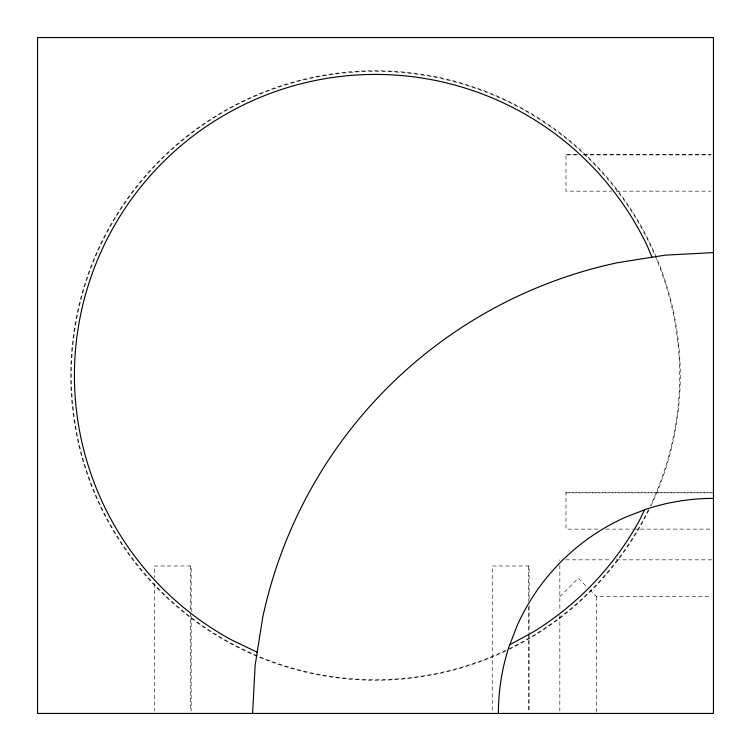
<?xml version="1.0" encoding="UTF-8"?>
<svg xmlns="http://www.w3.org/2000/svg" width="751" height="751" viewBox="0 0 751 751"><rect width="100%" height="100%" fill="white"/><g stroke="black" fill="none" stroke-linecap="round" stroke-linejoin="round"><path stroke-width="0.56" stroke-dasharray="3.75 2.82" d="M559.833 596.707L578.27 578.27L587.489 587.489M577.688 154.293L565.982 154.293L565.982 191.167L611.624 191.167M583.536 154.293L711.113 154.293M565.982 154.922L578.852 154.922M583.536 154.922L711.113 154.922M616.308 191.167L711.113 191.167M711.113 492.243L565.982 492.243L565.982 529.117L598.754 529.117M565.982 492.872L713.45 492.872M605.775 529.117L632.689 529.117M633.863 529.117L711.113 529.117M565.7 559.833L611.436 559.833M616.12 559.833L713.45 559.833M589.779 589.779L596.707 596.707L711.113 596.707M596.707 596.707L596.707 713.45M559.833 559.833L559.833 560.462M559.833 565.231L559.833 610.713M559.833 615.379L559.833 713.45M529.117 598.754L529.117 565.982L492.243 565.982L492.243 712.277M529.117 605.775L529.117 632.689M529.117 633.863L529.117 712.277M528.488 565.982L528.488 601.091M528.488 606.949L528.488 632.689M528.488 633.863L528.488 712.277M191.167 611.624L191.167 565.982L154.293 565.982L154.293 577.688M191.167 616.308L191.167 711.113M190.538 565.982L190.538 611.624M190.538 612.797L190.538 711.113M154.293 583.536L154.293 711.113M655.238 256.1A304.155 304.155 0 0 1 650.45 505.554M648.47 509.647A304.155 304.155 0 0 1 507.319 649.606M506.296 650.094A304.155 304.155 0 0 1 99.451 503.208A304.155 304.155 0 0 1 250.9 98.043A304.155 304.155 0 0 1 654.337 254.016M505.526 651.136A304.765 304.765 0 0 1 74.002 420.016A304.765 304.765 0 0 1 420.325 74.049A304.765 304.765 0 0 1 651.004 505.817M649.024 509.92A304.765 304.765 0 0 1 509.638 649.164"/><path stroke-width="1.13" d="M252.608 713.45L255.133 665.283L262.681 617.632A460.842 460.842 0 0 1 617.632 262.681L665.283 255.133L713.45 252.608M644.527 509.863L639.983 519.373A301.085 301.085 0 0 1 532.619 632.342L509.798 644.705M257.208 652.206L231.627 639.983A301.085 301.085 0 0 1 168.421 156.94A301.085 301.085 0 0 1 647.353 246.093L651.962 257.246M498.392 713.45A215.058 215.058 0 0 1 508.915 646.996L516.988 625.977A215.058 215.058 0 0 1 625.977 516.988L646.996 508.915A215.058 215.058 0 0 1 713.45 498.392M713.45 37.55L37.55 37.55L37.55 713.45L713.45 713.45L713.45 37.55"/></g></svg>
